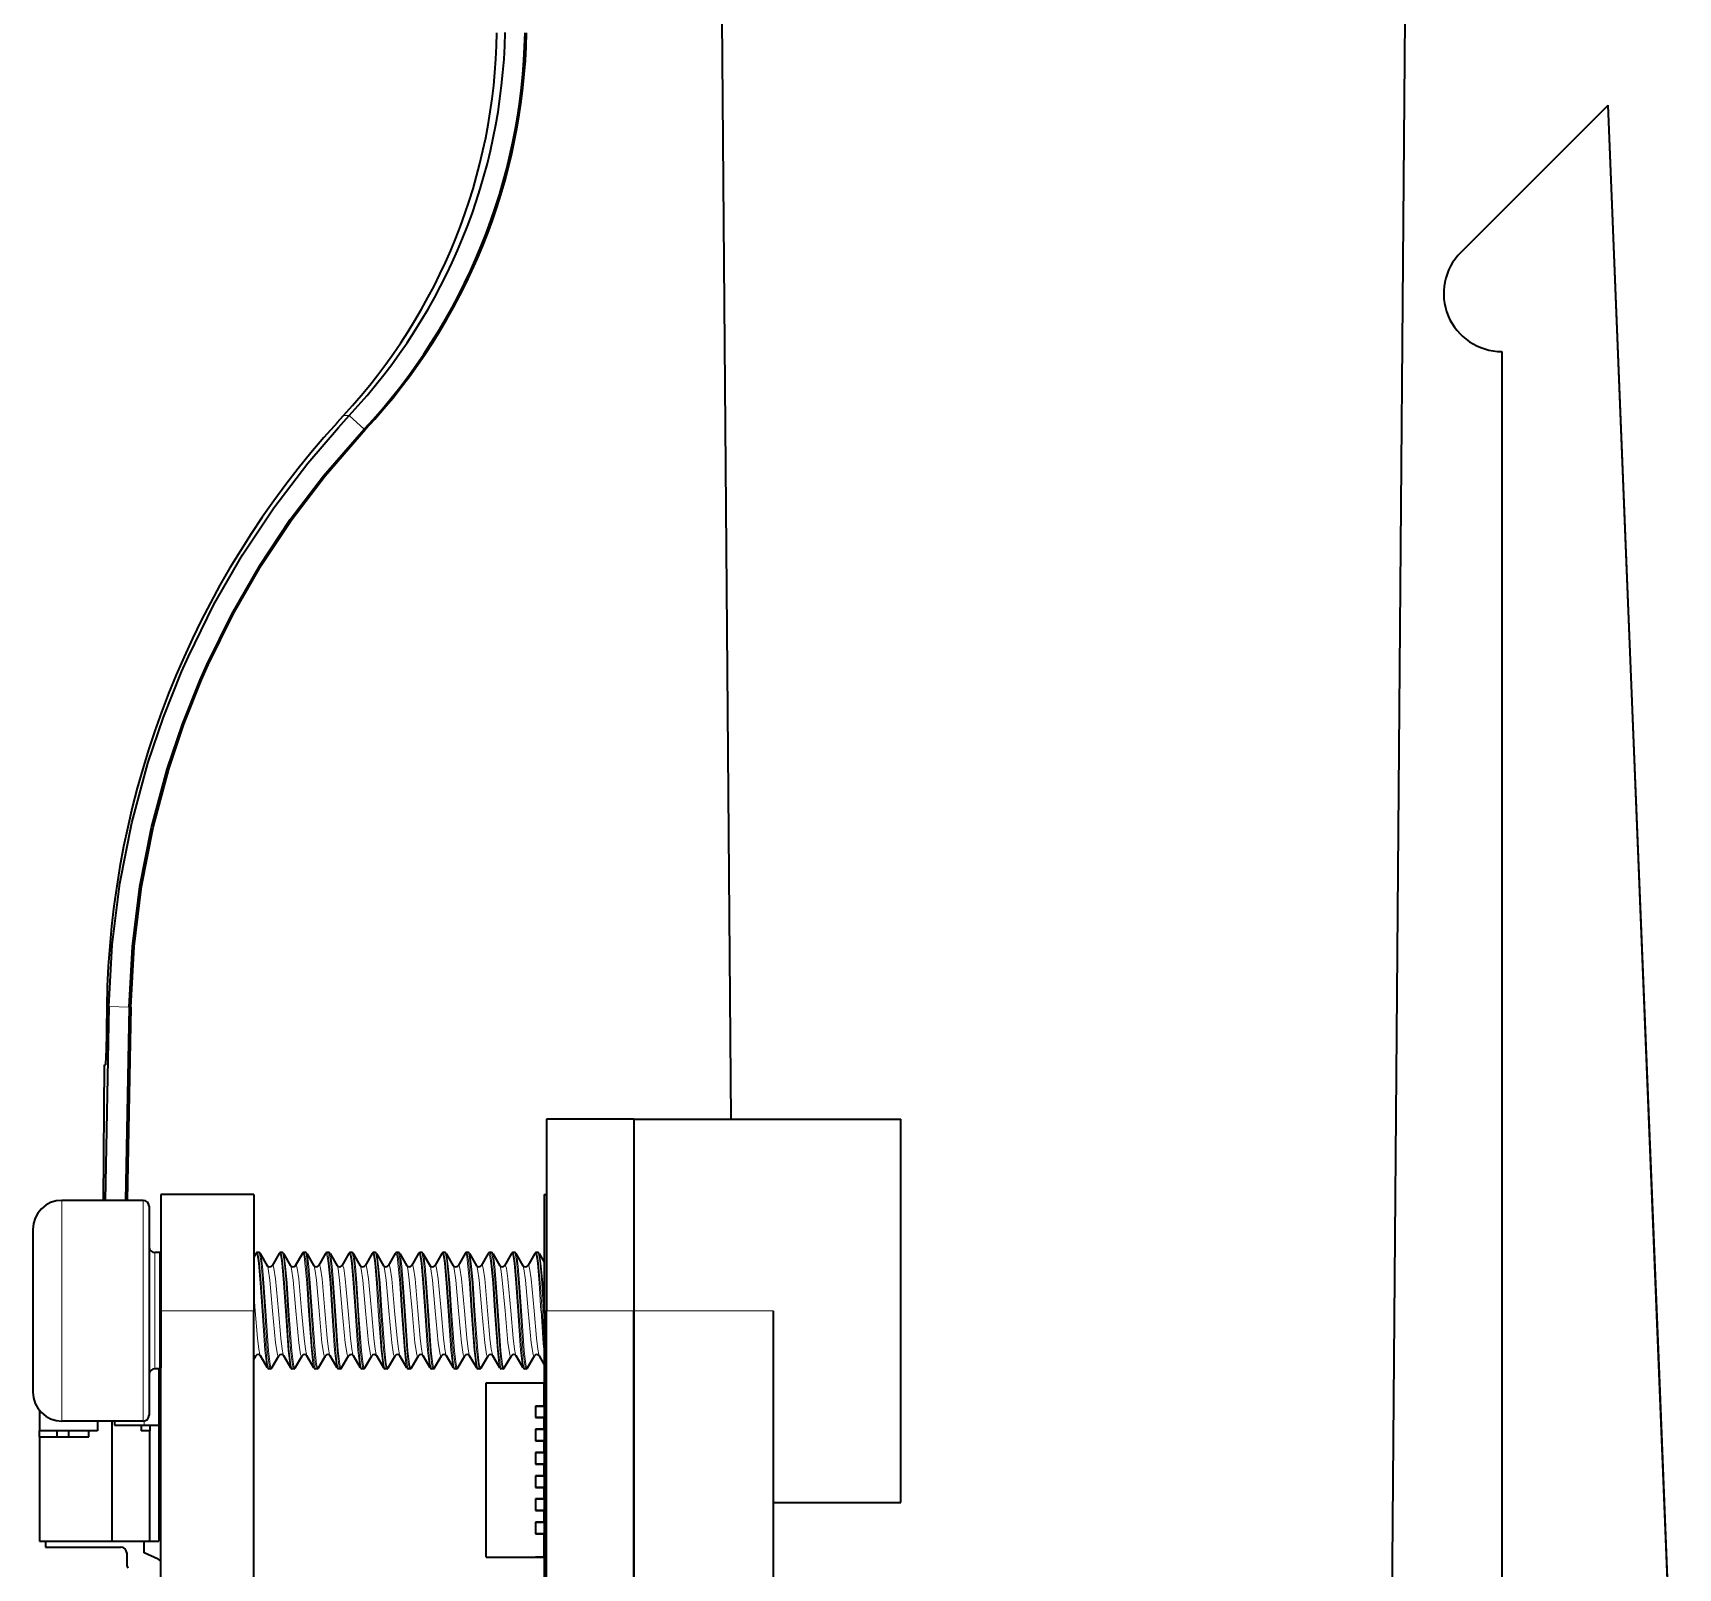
# Model space of a CAD drawing. Extents: x 383 to 866, y 155 to 681.
# Drawn here: x 580.34 to 608.65, y 207.68 to 234.1 of the extents above; entities that cross this region are included whole.
import ezdxf

# ---------------------------------------------------------------- set-up
doc = ezdxf.new("R2010")
doc.units = 0

msp = doc.modelspace()

# ---------------------------------------------------------------- linework, layer by layer
at = {"color": 7, "lineweight": 35, "ltscale": 0.473766}
msp.add_line((592.357, 215.407), (592.2, 234.357), dxfattribs=at)
at = {"color": 7, "lineweight": 35}
for p, q in [((603.74, 207.781), (603.96, 234.357)), ((608.621, 203.73), (607.451, 232.857)), ((605.621, 228.618), (605.621, 203.73)), ((582.539, 183.107), (582.539, 212.107)), ((584.139, 183.107), (584.139, 212.107)), ((589.139, 212.107), (589.139, 183.107)), ((589.18, 183.107), (589.18, 212.107)), ((590.68, 212.107), (590.68, 183.107)), ((590.68, 183.107), (590.68, 212.107)), ((593.08, 212.107), (593.08, 183.107))]:
    msp.add_line(p, q, dxfattribs=at)
at = {"color": 7, "lineweight": 35, "ltscale": 0.089636}
msp.add_line((604.914, 230.323), (607.451, 232.857), dxfattribs=at)
at = {"color": 7, "lineweight": 35, "ltscale": 0.004024}
msp.add_line((585.578, 227.398), (585.687, 227.517), dxfattribs=at)
at = {"color": 7, "lineweight": 13, "ltscale": 0.002438}
msp.add_line((585.687, 227.517), (585.785, 227.516), dxfattribs=at)
at = {"color": 7, "lineweight": 13, "ltscale": 0.008691}
msp.add_line((585.785, 227.516), (586.039, 227.279), dxfattribs=at)
at = {"color": 7, "lineweight": 13, "ltscale": 0.000657659}
msp.add_line((586.065, 227.279), (586.039, 227.279), dxfattribs=at)
at = {"color": 7, "lineweight": 35, "ltscale": 0.083366}
msp.add_line((581.648, 217.341), (581.585, 214.007), dxfattribs=at)
at = {"color": 7, "lineweight": 35, "ltscale": 0.019993}
msp.add_line((581.612, 217.338), (581.601, 216.538), dxfattribs=at)
at = {"color": 7, "lineweight": 13, "ltscale": 0.000914217}
msp.add_line((581.612, 217.34), (581.648, 217.341), dxfattribs=at)
at = {"color": 7, "lineweight": 35, "ltscale": 5.72408e-05}
msp.add_line((581.612, 217.34), (581.612, 217.338), dxfattribs=at)
at = {"color": 7, "lineweight": 13, "ltscale": 0.008734}
msp.add_line((581.648, 217.341), (581.998, 217.334), dxfattribs=at)
at = {"color": 7, "lineweight": 35, "ltscale": 0.0832}
for p, q in [((581.998, 217.334), (581.935, 214.007)), ((582.024, 217.334), (581.962, 214.007))]:
    msp.add_line(p, q, dxfattribs=at)
at = {"color": 7, "lineweight": 13, "ltscale": 0.000659456}
msp.add_line((582.024, 217.334), (581.998, 217.335), dxfattribs=at)
at = {"color": 7, "lineweight": 35, "ltscale": 0.058287}
msp.add_line((581.554, 214.007), (581.571, 216.338), dxfattribs=at)
at = {"color": 7, "lineweight": 35, "ltscale": 0.000526429}
msp.add_line((581.592, 216.338), (581.571, 216.338), dxfattribs=at)
at = {"color": 7, "lineweight": 35, "ltscale": 0.0375}
msp.add_line((590.68, 215.407), (589.18, 215.407), dxfattribs=at)
at = {"color": 7, "lineweight": 35, "ltscale": 0.0825}
for p, q in [((589.18, 215.407), (589.18, 212.107)), ((590.68, 215.407), (590.68, 212.107)), ((590.68, 215.407), (590.68, 212.107)), ((595.28, 212.107), (595.28, 215.407)), ((595.28, 208.807), (595.28, 212.107))]:
    msp.add_line(p, q, dxfattribs=at)
at = {"color": 7, "lineweight": 35, "ltscale": 0.060001}
msp.add_line((590.68, 215.407), (593.08, 215.407), dxfattribs=at)
at = {"color": 7, "lineweight": 35, "ltscale": 0.055}
for p, q in [((593.08, 215.407), (595.28, 215.407)), ((593.08, 208.807), (595.28, 208.807))]:
    msp.add_line(p, q, dxfattribs=at)
at = {"color": 7, "lineweight": 35, "ltscale": 0.05}
for p, q in [((582.539, 214.107), (582.539, 212.107)), ((584.139, 214.107), (584.139, 212.107)), ((589.139, 214.107), (589.139, 212.107)), ((582.504, 210.138), (582.504, 208.138))]:
    msp.add_line(p, q, dxfattribs=at)
at = {"color": 7, "lineweight": 35, "ltscale": 0.039999}
msp.add_line((584.139, 214.107), (582.539, 214.107), dxfattribs=at)
at = {"color": 7, "lineweight": 35, "ltscale": 0.001021}
msp.add_line((589.139, 214.107), (589.18, 214.107), dxfattribs=at)
at = {"color": 7, "lineweight": 13, "ltscale": 0.024727}
for p, q in [((580.839, 214.007), (580.839, 213.018)), ((582.239, 214.007), (582.239, 213.018))]:
    msp.add_line(p, q, dxfattribs=at)
at = {"color": 7, "lineweight": 35, "ltscale": 0.034999}
for p, q in [((582.239, 214.007), (580.839, 214.007)), ((582.239, 210.207), (580.839, 210.207))]:
    msp.add_line(p, q, dxfattribs=at)
at = {"color": 7, "lineweight": 35, "ltscale": 0.023426}
msp.add_line((582.339, 213.907), (582.339, 212.97), dxfattribs=at)
at = {"color": 7, "lineweight": 35, "ltscale": 0.01822}
msp.add_line((580.339, 213.507), (580.339, 212.778), dxfattribs=at)
at = {"color": 7, "lineweight": 13, "ltscale": 0.070273}
for p, q in [((580.839, 213.018), (580.839, 210.207)), ((582.239, 213.018), (582.239, 210.207))]:
    msp.add_line(p, q, dxfattribs=at)
at = {"color": 7, "lineweight": 35, "ltscale": 0.066574}
msp.add_line((582.339, 212.97), (582.339, 210.307), dxfattribs=at)
at = {"color": 7, "lineweight": 13, "ltscale": 0.013015}
for p, q in [((582.439, 213.107), (582.439, 212.586)), ((582.519, 213.107), (582.519, 212.586))]:
    msp.add_line(p, q, dxfattribs=at)
at = {"color": 7, "lineweight": 35, "ltscale": 0.002}
for p, q in [((582.519, 213.107), (582.439, 213.107)), ((582.519, 211.107), (582.439, 211.107))]:
    msp.add_line(p, q, dxfattribs=at)
at = {"color": 7, "lineweight": 35, "ltscale": 0.012754}
msp.add_line((582.539, 213.087), (582.539, 212.576), dxfattribs=at)
at = {"color": 7, "lineweight": 35, "ltscale": 0.001886}
msp.add_line((584.177, 213.091), (584.139, 213.025), dxfattribs=at)
at = {"color": 7, "lineweight": 35, "ltscale": 0.000671387}
for p, q in [((584.229, 213.107), (584.202, 213.107)), ((585.029, 213.107), (585.002, 213.107)), ((585.829, 213.107), (585.802, 213.107)), ((586.229, 213.107), (586.202, 213.107)), ((587.029, 213.107), (587.002, 213.107)), ((587.829, 213.107), (587.802, 213.107)), ((588.229, 213.107), (588.202, 213.107)), ((589.029, 213.107), (589.002, 213.107)), ((584.829, 211.107), (584.802, 211.107)), ((585.229, 211.107), (585.202, 211.107)), ((586.029, 211.107), (586.002, 211.107)), ((586.829, 211.107), (586.802, 211.107)), ((587.229, 211.107), (587.202, 211.107)), ((588.029, 211.107), (588.002, 211.107)), ((588.829, 211.107), (588.802, 211.107))]:
    msp.add_line(p, q, dxfattribs=at)
at = {"color": 7, "lineweight": 35, "ltscale": 0.006017}
for p, q in [((584.253, 213.091), (584.374, 212.882)), ((584.577, 213.091), (584.456, 212.882)), ((584.653, 213.091), (584.774, 212.882)), ((584.977, 213.091), (584.856, 212.882)), ((585.053, 213.091), (585.174, 212.882)), ((585.453, 213.091), (585.574, 212.882)), ((585.777, 213.091), (585.656, 212.882)), ((586.253, 213.091), (586.374, 212.882)), ((586.577, 213.091), (586.456, 212.882)), ((586.653, 213.091), (586.774, 212.882)), ((586.977, 213.091), (586.856, 212.882)), ((587.053, 213.091), (587.174, 212.882)), ((587.453, 213.091), (587.574, 212.882)), ((587.777, 213.091), (587.656, 212.882)), ((588.253, 213.091), (588.374, 212.882)), ((588.577, 213.091), (588.456, 212.882)), ((588.653, 213.091), (588.774, 212.882)), ((588.977, 213.091), (588.856, 212.882)), ((584.453, 211.123), (584.574, 211.331)), ((584.777, 211.123), (584.656, 211.331)), ((585.253, 211.123), (585.374, 211.331)), ((585.577, 211.123), (585.456, 211.331)), ((585.653, 211.123), (585.774, 211.331)), ((585.977, 211.123), (585.856, 211.331)), ((586.053, 211.123), (586.174, 211.331)), ((586.453, 211.123), (586.574, 211.331)), ((586.777, 211.123), (586.656, 211.331)), ((587.253, 211.123), (587.374, 211.331)), ((587.577, 211.123), (587.456, 211.331)), ((587.653, 211.123), (587.774, 211.331)), ((587.977, 211.123), (587.856, 211.331)), ((588.053, 211.123), (588.174, 211.331)), ((588.453, 211.123), (588.574, 211.331)), ((588.777, 211.123), (588.656, 211.331))]:
    msp.add_line(p, q, dxfattribs=at)
at = {"color": 7, "lineweight": 35, "ltscale": 0.000669861}
for p, q in [((584.629, 213.107), (584.602, 213.107)), ((585.429, 213.107), (585.402, 213.107)), ((586.629, 213.107), (586.602, 213.107)), ((587.429, 213.107), (587.402, 213.107)), ((588.629, 213.107), (588.602, 213.107)), ((584.429, 211.107), (584.402, 211.107)), ((585.629, 211.107), (585.602, 211.107)), ((586.429, 211.107), (586.402, 211.107)), ((587.629, 211.107), (587.602, 211.107)), ((588.429, 211.107), (588.402, 211.107))]:
    msp.add_line(p, q, dxfattribs=at)
at = {"color": 7, "lineweight": 35, "ltscale": 0.006018}
for p, q in [((585.377, 213.091), (585.256, 212.882)), ((585.853, 213.091), (585.974, 212.882)), ((586.177, 213.091), (586.056, 212.882)), ((587.377, 213.091), (587.256, 212.882)), ((587.853, 213.091), (587.974, 212.882)), ((588.177, 213.091), (588.056, 212.882)), ((584.377, 211.123), (584.256, 211.331)), ((584.853, 211.123), (584.974, 211.331)), ((585.177, 211.123), (585.056, 211.331)), ((586.377, 211.123), (586.256, 211.331)), ((586.853, 211.123), (586.974, 211.331)), ((587.177, 211.123), (587.056, 211.331)), ((588.377, 211.123), (588.256, 211.331)), ((588.853, 211.123), (588.974, 211.331))]:
    msp.add_line(p, q, dxfattribs=at)
at = {"color": 7, "lineweight": 35, "ltscale": 0.004298}
msp.add_line((589.053, 213.091), (589.139, 212.942), dxfattribs=at)
at = {"color": 7, "lineweight": 35, "ltscale": 0.05178}
msp.add_line((580.339, 212.778), (580.339, 210.707), dxfattribs=at)
at = {"color": 7, "lineweight": 13, "ltscale": 0.036985}
for p, q in [((582.439, 212.586), (582.439, 211.107)), ((582.519, 212.586), (582.519, 211.107))]:
    msp.add_line(p, q, dxfattribs=at)
at = {"color": 7, "lineweight": 35, "ltscale": 0.036246}
msp.add_line((582.539, 212.576), (582.539, 211.127), dxfattribs=at)
at = {"color": 7, "lineweight": 13, "ltscale": 0.007741}
msp.add_line((584.165, 212.107), (584.139, 212.415), dxfattribs=at)
at = {"color": 7, "lineweight": 13, "ltscale": 0.011867}
for p, q in [((584.253, 212.58), (584.284, 212.107)), ((584.653, 212.58), (584.684, 212.107)), ((585.053, 212.58), (585.084, 212.107)), ((585.453, 212.58), (585.484, 212.107)), ((585.853, 212.58), (585.884, 212.107)), ((586.253, 212.58), (586.284, 212.107)), ((586.653, 212.58), (586.684, 212.107)), ((587.053, 212.58), (587.084, 212.107)), ((587.453, 212.58), (587.484, 212.107)), ((587.853, 212.58), (587.884, 212.107)), ((588.253, 212.58), (588.284, 212.107)), ((588.653, 212.58), (588.684, 212.107)), ((589.053, 212.58), (589.084, 212.107))]:
    msp.add_line(p, q, dxfattribs=at)
at = {"color": 7, "lineweight": 13, "ltscale": 0.011983}
for p, q in [((584.27, 212.586), (584.302, 212.108)), ((585.07, 212.586), (585.102, 212.108)), ((585.47, 212.586), (585.502, 212.108)), ((586.27, 212.586), (586.302, 212.108)), ((587.07, 212.586), (587.102, 212.108)), ((587.47, 212.586), (587.502, 212.108)), ((588.27, 212.586), (588.302, 212.108)), ((589.07, 212.586), (589.102, 212.108))]:
    msp.add_line(p, q, dxfattribs=at)
at = {"color": 7, "lineweight": 13, "ltscale": 0.01204}
for p, q in [((584.297, 212.586), (584.329, 212.105)), ((584.697, 212.586), (584.729, 212.105)), ((585.097, 212.586), (585.129, 212.105)), ((585.497, 212.586), (585.529, 212.105)), ((585.897, 212.586), (585.929, 212.105)), ((586.297, 212.586), (586.329, 212.105)), ((586.697, 212.586), (586.729, 212.105)), ((587.097, 212.586), (587.129, 212.105)), ((587.497, 212.586), (587.529, 212.105)), ((587.897, 212.586), (587.929, 212.105)), ((588.297, 212.586), (588.329, 212.105)), ((588.697, 212.586), (588.729, 212.105)), ((589.097, 212.586), (589.129, 212.105))]:
    msp.add_line(p, q, dxfattribs=at)
at = {"color": 7, "lineweight": 13, "ltscale": 0.011917}
for p, q in [((584.314, 212.582), (584.346, 212.107)), ((584.714, 212.582), (584.746, 212.107)), ((585.114, 212.582), (585.146, 212.107)), ((585.514, 212.582), (585.546, 212.107)), ((585.914, 212.582), (585.946, 212.107)), ((586.314, 212.582), (586.346, 212.107)), ((586.714, 212.582), (586.746, 212.107)), ((587.114, 212.582), (587.146, 212.107)), ((587.514, 212.582), (587.546, 212.107)), ((587.914, 212.582), (587.946, 212.107)), ((588.314, 212.582), (588.346, 212.107)), ((588.714, 212.582), (588.746, 212.107))]:
    msp.add_line(p, q, dxfattribs=at)
at = {"color": 7, "lineweight": 13, "ltscale": 0.011984}
for p, q in [((584.67, 212.586), (584.702, 212.108)), ((585.87, 212.586), (585.902, 212.108)), ((586.67, 212.586), (586.702, 212.108)), ((587.87, 212.586), (587.902, 212.108)), ((588.67, 212.586), (588.702, 212.108))]:
    msp.add_line(p, q, dxfattribs=at)
at = {"color": 7, "lineweight": 13, "ltscale": 0.009358}
msp.add_line((589.114, 212.582), (589.139, 212.209), dxfattribs=at)
at = {"color": 7, "lineweight": 13, "ltscale": 0.039999}
msp.add_line((584.139, 212.107), (582.539, 212.107), dxfattribs=at)
at = {"color": 7, "lineweight": 13, "ltscale": 0.014008}
msp.add_line((589.102, 212.108), (589.139, 211.549), dxfattribs=at)
at = {"color": 7, "lineweight": 13, "ltscale": 0.004219}
msp.add_line((589.129, 212.105), (589.139, 211.937), dxfattribs=at)
at = {"color": 7, "lineweight": 13, "ltscale": 0.001021}
msp.add_line((589.139, 212.107), (589.18, 212.107), dxfattribs=at)
at = {"color": 7, "lineweight": 13, "ltscale": 0.0375}
msp.add_line((590.68, 212.107), (589.18, 212.107), dxfattribs=at)
at = {"color": 7, "lineweight": 13, "ltscale": 0.060001}
msp.add_line((590.68, 212.107), (593.08, 212.107), dxfattribs=at)
at = {"color": 7, "lineweight": 35, "ltscale": 0.00172}
msp.add_line((584.139, 211.271), (584.174, 211.331), dxfattribs=at)
at = {"color": 7, "lineweight": 35, "ltscale": 0.004133}
msp.add_line((589.139, 211.188), (589.056, 211.331), dxfattribs=at)
at = {"color": 7, "lineweight": 35, "ltscale": 0.024216}
msp.add_line((582.504, 211.107), (582.504, 210.138), dxfattribs=at)
at = {"color": 7, "lineweight": 35, "ltscale": 0.075}
msp.add_line((588.139, 207.867), (588.139, 210.867), dxfattribs=at)
at = {"color": 7, "lineweight": 35, "ltscale": 0.025}
for p, q in [((588.139, 210.867), (589.139, 210.867)), ((581.454, 210.038), (580.454, 210.038)), ((588.139, 207.867), (589.139, 207.867))]:
    msp.add_line(p, q, dxfattribs=at)
at = {"color": 7, "lineweight": 35, "ltscale": 0.01}
for p, q in [((589.139, 210.467), (589.139, 210.867)), ((589.139, 207.867), (589.139, 208.267))]:
    msp.add_line(p, q, dxfattribs=at)
at = {"color": 7, "lineweight": 35, "ltscale": 0.008747}
msp.add_line((580.454, 210.388), (580.454, 210.038), dxfattribs=at)
at = {"color": 7, "lineweight": 35, "ltscale": 0.005}
for p, q in [((588.989, 210.467), (588.989, 210.267)), ((588.989, 210.467), (588.989, 210.267)), ((589.139, 210.067), (589.139, 210.267)), ((588.989, 210.067), (588.989, 209.867)), ((588.989, 210.067), (588.989, 209.867)), ((589.139, 209.667), (589.139, 209.867)), ((588.989, 209.667), (588.989, 209.467)), ((588.989, 209.667), (588.989, 209.467)), ((588.989, 209.267), (588.989, 209.067)), ((588.989, 209.267), (588.989, 209.067)), ((589.139, 209.267), (589.139, 209.467)), ((589.139, 208.867), (589.139, 209.067)), ((588.989, 208.867), (588.989, 208.667)), ((588.989, 208.867), (588.989, 208.667)), ((588.989, 208.467), (588.989, 208.267)), ((588.989, 208.467), (588.989, 208.267)), ((589.139, 208.467), (589.139, 208.667)), ((582.254, 207.938), (582.254, 208.138)), ((581.954, 207.938), (581.954, 207.738))]:
    msp.add_line(p, q, dxfattribs=at)
at = {"color": 7, "lineweight": 35, "ltscale": 0.003751}
for p, q in [((589.139, 210.467), (588.989, 210.467)), ((588.989, 210.467), (589.139, 210.467)), ((589.139, 210.267), (588.989, 210.267)), ((588.989, 210.267), (589.139, 210.267)), ((589.139, 210.067), (588.989, 210.067)), ((588.989, 210.067), (589.139, 210.067)), ((589.139, 209.867), (588.989, 209.867)), ((588.989, 209.867), (589.139, 209.867)), ((589.139, 209.667), (588.989, 209.667)), ((588.989, 209.667), (589.139, 209.667)), ((589.139, 209.467), (588.989, 209.467)), ((588.989, 209.467), (589.139, 209.467)), ((589.139, 209.267), (588.989, 209.267)), ((588.989, 209.267), (589.139, 209.267)), ((589.139, 209.067), (588.989, 209.067)), ((588.989, 209.067), (589.139, 209.067)), ((589.139, 208.867), (588.989, 208.867)), ((588.989, 208.867), (589.139, 208.867)), ((589.139, 208.667), (588.989, 208.667)), ((588.989, 208.667), (589.139, 208.667)), ((589.139, 208.467), (588.989, 208.467)), ((588.989, 208.467), (589.139, 208.467)), ((582.354, 208.138), (582.504, 208.138)), ((589.139, 208.267), (588.989, 208.267)), ((588.989, 208.267), (589.139, 208.267)), ((589.139, 207.867), (588.989, 207.867))]:
    msp.add_line(p, q, dxfattribs=at)
at = {"color": 7, "lineweight": 35, "ltscale": 0.004216}
msp.add_line((581.454, 210.207), (581.454, 210.038), dxfattribs=at)
at = {"color": 7, "lineweight": 35, "ltscale": 0.051716}
msp.add_line((581.704, 208.138), (581.704, 210.207), dxfattribs=at)
at = {"color": 7, "lineweight": 35, "ltscale": 0.001716}
msp.add_line((581.744, 210.207), (581.744, 210.138), dxfattribs=at)
at = {"color": 7, "lineweight": 35, "ltscale": 0.01275}
msp.add_line((581.744, 210.138), (582.254, 210.138), dxfattribs=at)
at = {"color": 7, "lineweight": 35, "ltscale": 0.0025}
for p, q in [((582.204, 210.138), (582.204, 210.038)), ((582.354, 210.138), (582.354, 210.038)), ((580.454, 209.938), (580.454, 210.038)), ((580.754, 210.038), (580.754, 209.938)), ((580.954, 210.038), (580.954, 209.938)), ((581.304, 209.938), (581.304, 210.038)), ((580.554, 208.138), (580.554, 208.038))]:
    msp.add_line(p, q, dxfattribs=at)
at = {"color": 7, "lineweight": 13, "ltscale": 0.001744}
msp.add_line((582.254, 210.208), (582.254, 210.138), dxfattribs=at)
at = {"color": 7, "lineweight": 35, "ltscale": 0.00625}
msp.add_line((582.254, 210.138), (582.504, 210.138), dxfattribs=at)
at = {"color": 7, "lineweight": 35, "ltscale": 0.045}
msp.add_line((580.454, 209.938), (580.454, 208.138), dxfattribs=at)
at = {"color": 7, "lineweight": 35, "ltscale": 0.021249}
msp.add_line((580.454, 209.938), (581.304, 209.938), dxfattribs=at)
at = {"color": 7, "lineweight": 35, "ltscale": 0.003749}
msp.add_line((582.354, 210.038), (582.204, 210.038), dxfattribs=at)
at = {"color": 7, "lineweight": 35, "ltscale": 0.0475}
msp.add_line((582.354, 208.138), (582.354, 210.038), dxfattribs=at)
at = {"color": 7, "lineweight": 35, "ltscale": 0.03125}
msp.add_line((580.454, 208.138), (581.704, 208.138), dxfattribs=at)
at = {"color": 7, "lineweight": 35, "ltscale": 0.016249}
msp.add_line((581.704, 208.138), (582.354, 208.138), dxfattribs=at)
at = {"color": 7, "lineweight": 35, "ltscale": 0.0325}
msp.add_line((580.554, 208.038), (581.854, 208.038), dxfattribs=at)
at = {"color": 7, "lineweight": 35, "ltscale": 0.006615}
msp.add_line((582.495, 207.829), (582.254, 207.938), dxfattribs=at)
at = {"color": 7, "lineweight": 35, "ltscale": 0.150005}
msp.add_line((603.689, 201.781), (603.74, 207.781), dxfattribs=at)
at = {"color": 7, "lineweight": 35}
for points in [[(607.817, 194.263), (608.066, 195.612), (608.272, 196.967), (608.404, 198.014), (608.511, 199.064), (608.619, 200.675), (608.655, 201.961), (608.64, 203.271), (608.612, 204.011), (608.327, 211.154), (607.751, 225.417), (607.451, 232.857)], [(581.648, 217.341), (581.706, 218.406), (581.838, 219.463), (582.043, 220.506), (582.319, 221.531), (582.586, 222.321), (582.898, 223.103), (583.015, 223.367), (583.456, 224.262), (583.949, 225.116), (584.487, 225.926), (585.072, 226.696), (585.598, 227.312), (585.785, 227.516)], [(581.998, 217.334), (582.054, 218.376), (582.182, 219.408), (582.382, 220.427), (582.652, 221.429), (582.912, 222.201), (583.217, 222.965), (583.331, 223.222), (583.763, 224.097), (584.244, 224.932), (584.77, 225.724), (585.341, 226.477), (586.039, 227.279)], [(582.024, 217.334), (582.08, 218.376), (582.209, 219.408), (582.409, 220.427), (582.679, 221.429), (582.939, 222.201), (583.244, 222.965), (583.358, 223.222), (583.789, 224.097), (584.27, 224.932), (584.796, 225.724), (585.368, 226.477), (586.065, 227.279)]]:
    msp.add_lwpolyline(points, dxfattribs=at)
at = {"color": 7, "lineweight": 13}
for points in [[(584.177, 213.091), (584.182, 213.096), (584.184, 213.097), (584.186, 213.096), (584.187, 213.096), (584.189, 213.094), (584.194, 213.086), (584.206, 213.038), (584.222, 212.928), (584.253, 212.58)], [(584.202, 213.107), (584.203, 213.106), (584.206, 213.105), (584.208, 213.102), (584.213, 213.091), (584.235, 212.971), (584.27, 212.586)], [(584.229, 213.107), (584.23, 213.106), (584.232, 213.105), (584.235, 213.102), (584.24, 213.091), (584.262, 212.971), (584.297, 212.586)], [(584.253, 213.091), (584.257, 213.081), (584.266, 213.05), (584.289, 212.875), (584.314, 212.582)], [(584.577, 213.091), (584.582, 213.096), (584.584, 213.097), (584.586, 213.096), (584.587, 213.096), (584.589, 213.094), (584.594, 213.086), (584.607, 213.038), (584.622, 212.928), (584.653, 212.58)], [(584.602, 213.107), (584.603, 213.106), (584.606, 213.105), (584.608, 213.102), (584.613, 213.091), (584.635, 212.971), (584.67, 212.586)], [(584.629, 213.107), (584.63, 213.106), (584.632, 213.105), (584.635, 213.102), (584.64, 213.091), (584.662, 212.971), (584.697, 212.586)], [(584.653, 213.091), (584.657, 213.081), (584.666, 213.05), (584.689, 212.875), (584.714, 212.582)], [(584.977, 213.091), (584.982, 213.096), (584.984, 213.097), (584.986, 213.096), (584.987, 213.096), (584.989, 213.094), (584.994, 213.086), (585.007, 213.038), (585.022, 212.928), (585.053, 212.58)], [(585.002, 213.107), (585.003, 213.106), (585.006, 213.105), (585.008, 213.102), (585.013, 213.091), (585.035, 212.971), (585.07, 212.586)], [(585.029, 213.107), (585.03, 213.106), (585.032, 213.105), (585.035, 213.102), (585.04, 213.091), (585.062, 212.971), (585.097, 212.586)], [(585.053, 213.091), (585.057, 213.081), (585.066, 213.05), (585.089, 212.875), (585.114, 212.582)], [(585.377, 213.091), (585.382, 213.096), (585.384, 213.097), (585.385, 213.096), (585.387, 213.096), (585.389, 213.094), (585.394, 213.086), (585.406, 213.038), (585.422, 212.928), (585.453, 212.58)], [(585.402, 213.107), (585.403, 213.106), (585.406, 213.105), (585.408, 213.102), (585.413, 213.091), (585.435, 212.971), (585.47, 212.586)], [(585.429, 213.107), (585.43, 213.106), (585.432, 213.105), (585.435, 213.102), (585.44, 213.091), (585.462, 212.971), (585.497, 212.586)], [(585.453, 213.091), (585.457, 213.081), (585.466, 213.05), (585.489, 212.875), (585.514, 212.582)], [(585.777, 213.091), (585.782, 213.096), (585.784, 213.097), (585.786, 213.096), (585.787, 213.096), (585.789, 213.094), (585.794, 213.086), (585.807, 213.038), (585.822, 212.928), (585.853, 212.58)], [(585.802, 213.107), (585.803, 213.106), (585.806, 213.105), (585.808, 213.102), (585.813, 213.091), (585.835, 212.971), (585.87, 212.586)], [(585.829, 213.107), (585.83, 213.106), (585.832, 213.105), (585.835, 213.102), (585.84, 213.091), (585.862, 212.971), (585.897, 212.586)], [(585.853, 213.091), (585.857, 213.081), (585.866, 213.05), (585.889, 212.875), (585.914, 212.582)], [(586.177, 213.091), (586.182, 213.096), (586.184, 213.097), (586.186, 213.096), (586.187, 213.096), (586.189, 213.094), (586.194, 213.086), (586.206, 213.038), (586.222, 212.928), (586.253, 212.58)], [(586.202, 213.107), (586.203, 213.106), (586.206, 213.105), (586.208, 213.102), (586.213, 213.091), (586.235, 212.971), (586.27, 212.586)], [(586.229, 213.107), (586.23, 213.106), (586.232, 213.105), (586.235, 213.102), (586.24, 213.091), (586.262, 212.971), (586.297, 212.586)], [(586.253, 213.091), (586.257, 213.081), (586.266, 213.05), (586.289, 212.875), (586.314, 212.582)], [(586.577, 213.091), (586.582, 213.096), (586.584, 213.097), (586.586, 213.096), (586.587, 213.096), (586.589, 213.094), (586.594, 213.086), (586.607, 213.038), (586.622, 212.928), (586.653, 212.58)], [(586.602, 213.107), (586.603, 213.106), (586.606, 213.105), (586.608, 213.102), (586.613, 213.091), (586.635, 212.971), (586.67, 212.586)], [(586.629, 213.107), (586.63, 213.106), (586.632, 213.105), (586.635, 213.102), (586.64, 213.091), (586.662, 212.971), (586.697, 212.586)], [(586.653, 213.091), (586.657, 213.081), (586.666, 213.05), (586.689, 212.875), (586.714, 212.582)], [(586.977, 213.091), (586.982, 213.096), (586.984, 213.097), (586.986, 213.096), (586.987, 213.096), (586.989, 213.094), (586.994, 213.086), (587.007, 213.038), (587.022, 212.928), (587.053, 212.58)], [(587.002, 213.107), (587.003, 213.106), (587.006, 213.105), (587.008, 213.102), (587.013, 213.091), (587.035, 212.971), (587.07, 212.586)], [(587.029, 213.107), (587.03, 213.106), (587.032, 213.105), (587.035, 213.102), (587.04, 213.091), (587.062, 212.971), (587.097, 212.586)], [(587.053, 213.091), (587.057, 213.081), (587.066, 213.05), (587.089, 212.875), (587.114, 212.582)], [(587.377, 213.091), (587.382, 213.096), (587.384, 213.097), (587.385, 213.096), (587.387, 213.096), (587.389, 213.094), (587.394, 213.086), (587.406, 213.038), (587.422, 212.928), (587.453, 212.58)], [(587.402, 213.107), (587.403, 213.106), (587.406, 213.105), (587.408, 213.102), (587.413, 213.091), (587.435, 212.971), (587.47, 212.586)], [(587.429, 213.107), (587.43, 213.106), (587.432, 213.105), (587.435, 213.102), (587.44, 213.091), (587.462, 212.971), (587.497, 212.586)], [(587.453, 213.091), (587.457, 213.081), (587.466, 213.05), (587.489, 212.875), (587.514, 212.582)], [(587.777, 213.091), (587.782, 213.096), (587.784, 213.097), (587.786, 213.096), (587.787, 213.096), (587.789, 213.094), (587.794, 213.086), (587.807, 213.038), (587.822, 212.928), (587.853, 212.58)], [(587.802, 213.107), (587.803, 213.106), (587.806, 213.105), (587.808, 213.102), (587.813, 213.091), (587.835, 212.971), (587.87, 212.586)], [(587.829, 213.107), (587.83, 213.106), (587.832, 213.105), (587.835, 213.102), (587.84, 213.091), (587.862, 212.971), (587.897, 212.586)], [(587.853, 213.091), (587.857, 213.081), (587.866, 213.05), (587.889, 212.875), (587.914, 212.582)], [(588.177, 213.091), (588.182, 213.096), (588.184, 213.097), (588.186, 213.096), (588.187, 213.096), (588.189, 213.094), (588.194, 213.086), (588.206, 213.038), (588.222, 212.928), (588.253, 212.58)], [(588.202, 213.107), (588.203, 213.106), (588.206, 213.105), (588.208, 213.102), (588.213, 213.091), (588.235, 212.971), (588.27, 212.586)], [(588.229, 213.107), (588.23, 213.106), (588.232, 213.105), (588.235, 213.102), (588.24, 213.091), (588.262, 212.971), (588.297, 212.586)], [(588.253, 213.091), (588.257, 213.081), (588.266, 213.05), (588.289, 212.875), (588.314, 212.582)], [(588.577, 213.091), (588.582, 213.096), (588.584, 213.097), (588.586, 213.096), (588.587, 213.096), (588.589, 213.094), (588.594, 213.086), (588.607, 213.038), (588.622, 212.928), (588.653, 212.58)], [(588.602, 213.107), (588.603, 213.106), (588.606, 213.105), (588.608, 213.102), (588.613, 213.091), (588.635, 212.971), (588.67, 212.586)], [(588.629, 213.107), (588.63, 213.106), (588.632, 213.105), (588.635, 213.102), (588.64, 213.091), (588.662, 212.971), (588.697, 212.586)], [(588.653, 213.091), (588.657, 213.081), (588.666, 213.05), (588.689, 212.875), (588.714, 212.582)], [(588.977, 213.091), (588.982, 213.096), (588.984, 213.097), (588.986, 213.096), (588.987, 213.096), (588.989, 213.094), (588.994, 213.086), (589.007, 213.038), (589.022, 212.928), (589.053, 212.58)], [(589.002, 213.107), (589.003, 213.106), (589.006, 213.105), (589.008, 213.102), (589.013, 213.091), (589.035, 212.971), (589.07, 212.586)], [(589.029, 213.107), (589.03, 213.106), (589.032, 213.105), (589.035, 213.102), (589.04, 213.091), (589.062, 212.971), (589.097, 212.586)], [(589.053, 213.091), (589.057, 213.081), (589.066, 213.05), (589.089, 212.875), (589.114, 212.582)], [(584.465, 212.107), (584.418, 212.635), (584.391, 212.826), (584.38, 212.869), (584.374, 212.882)], [(584.565, 212.107), (584.516, 212.655), (584.488, 212.842), (584.476, 212.879), (584.47, 212.888), (584.467, 212.89), (584.464, 212.89), (584.461, 212.888), (584.456, 212.882)], [(584.865, 212.107), (584.818, 212.635), (584.791, 212.826), (584.78, 212.869), (584.774, 212.882)], [(584.965, 212.107), (584.916, 212.655), (584.888, 212.842), (584.876, 212.879), (584.87, 212.888), (584.867, 212.89), (584.864, 212.89), (584.86, 212.888), (584.856, 212.882)], [(585.265, 212.107), (585.218, 212.635), (585.191, 212.826), (585.18, 212.869), (585.174, 212.882)], [(585.365, 212.107), (585.316, 212.655), (585.288, 212.842), (585.276, 212.879), (585.27, 212.888), (585.267, 212.89), (585.264, 212.89), (585.26, 212.888), (585.256, 212.882)], [(585.665, 212.107), (585.618, 212.635), (585.591, 212.826), (585.58, 212.869), (585.574, 212.882)], [(585.765, 212.107), (585.716, 212.655), (585.688, 212.842), (585.676, 212.879), (585.67, 212.888), (585.667, 212.89), (585.664, 212.89), (585.661, 212.888), (585.656, 212.882)], [(586.065, 212.107), (586.018, 212.635), (585.991, 212.826), (585.98, 212.869), (585.974, 212.882)], [(586.165, 212.107), (586.116, 212.655), (586.088, 212.842), (586.076, 212.879), (586.07, 212.888), (586.067, 212.89), (586.064, 212.89), (586.06, 212.888), (586.056, 212.882)], [(586.465, 212.107), (586.418, 212.635), (586.391, 212.826), (586.38, 212.869), (586.374, 212.882)], [(586.565, 212.107), (586.516, 212.655), (586.488, 212.842), (586.476, 212.879), (586.47, 212.888), (586.467, 212.89), (586.464, 212.89), (586.461, 212.888), (586.456, 212.882)], [(586.865, 212.107), (586.818, 212.635), (586.791, 212.826), (586.78, 212.869), (586.774, 212.882)], [(586.965, 212.107), (586.916, 212.655), (586.888, 212.842), (586.876, 212.879), (586.87, 212.888), (586.867, 212.89), (586.864, 212.89), (586.86, 212.888), (586.856, 212.882)], [(587.265, 212.107), (587.218, 212.635), (587.191, 212.826), (587.18, 212.869), (587.174, 212.882)], [(587.365, 212.107), (587.316, 212.655), (587.288, 212.842), (587.276, 212.879), (587.27, 212.888), (587.267, 212.89), (587.264, 212.89), (587.26, 212.888), (587.256, 212.882)], [(587.665, 212.107), (587.618, 212.635), (587.591, 212.826), (587.58, 212.869), (587.574, 212.882)], [(587.765, 212.107), (587.716, 212.655), (587.688, 212.842), (587.676, 212.879), (587.67, 212.888), (587.667, 212.89), (587.664, 212.89), (587.661, 212.888), (587.656, 212.882)], [(588.065, 212.107), (588.018, 212.635), (587.991, 212.826), (587.98, 212.869), (587.974, 212.882)], [(588.165, 212.107), (588.116, 212.655), (588.088, 212.842), (588.076, 212.879), (588.07, 212.888), (588.067, 212.89), (588.064, 212.89), (588.06, 212.888), (588.056, 212.882)], [(588.465, 212.107), (588.418, 212.635), (588.391, 212.826), (588.38, 212.869), (588.374, 212.882)], [(588.565, 212.107), (588.516, 212.655), (588.488, 212.842), (588.476, 212.879), (588.47, 212.888), (588.467, 212.89), (588.464, 212.89), (588.461, 212.888), (588.456, 212.882)], [(588.865, 212.107), (588.818, 212.635), (588.791, 212.826), (588.78, 212.869), (588.774, 212.882)], [(588.965, 212.107), (588.916, 212.655), (588.888, 212.842), (588.876, 212.879), (588.87, 212.888), (588.867, 212.89), (588.864, 212.89), (588.86, 212.888), (588.856, 212.882)], [(584.256, 211.331), (584.247, 211.355), (584.229, 211.445), (584.206, 211.634), (584.165, 212.107)], [(584.284, 212.107), (584.333, 211.424), (584.36, 211.191), (584.371, 211.137), (584.377, 211.123)], [(584.302, 212.108), (584.347, 211.449), (584.373, 211.209), (584.392, 211.119), (584.396, 211.11), (584.398, 211.108), (584.401, 211.107), (584.402, 211.107)], [(584.329, 212.105), (584.374, 211.448), (584.4, 211.209), (584.419, 211.119), (584.423, 211.11), (584.425, 211.108), (584.427, 211.107), (584.429, 211.107)], [(584.346, 212.107), (584.395, 211.419), (584.422, 211.186), (584.435, 211.132), (584.441, 211.12), (584.444, 211.117), (584.448, 211.117), (584.451, 211.12), (584.453, 211.123)], [(584.574, 211.331), (584.57, 211.325), (584.568, 211.324), (584.565, 211.323), (584.563, 211.324), (584.559, 211.327), (584.555, 211.333), (584.547, 211.354), (584.515, 211.552), (584.465, 212.107)], [(584.656, 211.331), (584.647, 211.355), (584.629, 211.445), (584.606, 211.634), (584.565, 212.107)], [(584.684, 212.107), (584.733, 211.424), (584.76, 211.191), (584.771, 211.137), (584.777, 211.123)], [(584.702, 212.108), (584.747, 211.449), (584.773, 211.209), (584.792, 211.119), (584.796, 211.11), (584.798, 211.108), (584.801, 211.107), (584.802, 211.107)], [(584.729, 212.105), (584.774, 211.448), (584.8, 211.209), (584.819, 211.119), (584.823, 211.11), (584.825, 211.108), (584.828, 211.107), (584.829, 211.107)], [(584.746, 212.107), (584.795, 211.419), (584.822, 211.186), (584.835, 211.132), (584.841, 211.12), (584.844, 211.117), (584.848, 211.117), (584.851, 211.12), (584.853, 211.123)], [(584.974, 211.331), (584.97, 211.325), (584.968, 211.324), (584.965, 211.323), (584.963, 211.324), (584.959, 211.327), (584.955, 211.333), (584.947, 211.354), (584.915, 211.552), (584.865, 212.107)], [(585.056, 211.331), (585.047, 211.355), (585.029, 211.445), (585.006, 211.634), (584.965, 212.107)], [(585.084, 212.107), (585.133, 211.424), (585.16, 211.191), (585.171, 211.137), (585.177, 211.123)], [(585.102, 212.108), (585.148, 211.449), (585.173, 211.209), (585.192, 211.119), (585.196, 211.11), (585.198, 211.108), (585.201, 211.107), (585.202, 211.107)], [(585.129, 212.105), (585.174, 211.448), (585.2, 211.209), (585.219, 211.119), (585.223, 211.11), (585.225, 211.108), (585.228, 211.107), (585.229, 211.107)], [(585.146, 212.107), (585.195, 211.419), (585.222, 211.186), (585.235, 211.132), (585.241, 211.12), (585.244, 211.117), (585.248, 211.117), (585.251, 211.12), (585.253, 211.123)], [(585.374, 211.331), (585.37, 211.325), (585.368, 211.324), (585.365, 211.323), (585.363, 211.324), (585.359, 211.327), (585.355, 211.333), (585.347, 211.354), (585.315, 211.552), (585.265, 212.107)], [(585.456, 211.331), (585.447, 211.355), (585.429, 211.445), (585.406, 211.634), (585.365, 212.107)], [(585.484, 212.107), (585.533, 211.424), (585.56, 211.191), (585.571, 211.137), (585.577, 211.123)], [(585.502, 212.108), (585.547, 211.449), (585.573, 211.209), (585.592, 211.119), (585.596, 211.11), (585.599, 211.108), (585.601, 211.107), (585.602, 211.107)], [(585.529, 212.105), (585.574, 211.448), (585.6, 211.209), (585.619, 211.119), (585.623, 211.11), (585.625, 211.108), (585.628, 211.107), (585.629, 211.107)], [(585.546, 212.107), (585.595, 211.419), (585.622, 211.186), (585.635, 211.132), (585.641, 211.12), (585.644, 211.117), (585.648, 211.117), (585.651, 211.12), (585.653, 211.123)], [(585.774, 211.331), (585.77, 211.325), (585.768, 211.324), (585.765, 211.323), (585.763, 211.324), (585.759, 211.327), (585.755, 211.333), (585.747, 211.354), (585.715, 211.552), (585.665, 212.107)], [(585.856, 211.331), (585.847, 211.355), (585.829, 211.445), (585.806, 211.634), (585.765, 212.107)], [(585.884, 212.107), (585.933, 211.424), (585.96, 211.191), (585.971, 211.137), (585.977, 211.123)], [(585.902, 212.108), (585.948, 211.449), (585.973, 211.209), (585.992, 211.119), (585.996, 211.11), (585.998, 211.108), (586.001, 211.107), (586.002, 211.107)], [(585.929, 212.105), (585.974, 211.448), (586, 211.209), (586.019, 211.119), (586.023, 211.11), (586.025, 211.108), (586.028, 211.107), (586.029, 211.107)], [(585.946, 212.107), (585.995, 211.419), (586.022, 211.186), (586.035, 211.132), (586.041, 211.12), (586.044, 211.117), (586.048, 211.117), (586.051, 211.12), (586.053, 211.123)], [(586.174, 211.331), (586.17, 211.325), (586.168, 211.324), (586.165, 211.323), (586.163, 211.324), (586.159, 211.327), (586.155, 211.333), (586.147, 211.354), (586.115, 211.552), (586.065, 212.107)], [(586.256, 211.331), (586.247, 211.355), (586.229, 211.445), (586.206, 211.634), (586.165, 212.107)], [(586.284, 212.107), (586.333, 211.424), (586.36, 211.191), (586.371, 211.137), (586.377, 211.123)], [(586.302, 212.108), (586.347, 211.449), (586.373, 211.209), (586.392, 211.119), (586.396, 211.11), (586.398, 211.108), (586.401, 211.107), (586.402, 211.107)], [(586.329, 212.105), (586.374, 211.448), (586.4, 211.209), (586.419, 211.119), (586.423, 211.11), (586.425, 211.108), (586.427, 211.107), (586.429, 211.107)], [(586.346, 212.107), (586.395, 211.419), (586.422, 211.186), (586.435, 211.132), (586.441, 211.12), (586.444, 211.117), (586.448, 211.117), (586.451, 211.12), (586.453, 211.123)], [(586.574, 211.331), (586.57, 211.325), (586.568, 211.324), (586.565, 211.323), (586.563, 211.324), (586.559, 211.327), (586.555, 211.333), (586.547, 211.354), (586.515, 211.552), (586.465, 212.107)], [(586.656, 211.331), (586.647, 211.355), (586.629, 211.445), (586.606, 211.634), (586.565, 212.107)], [(586.684, 212.107), (586.733, 211.424), (586.76, 211.191), (586.771, 211.137), (586.777, 211.123)], [(586.702, 212.108), (586.747, 211.449), (586.773, 211.209), (586.792, 211.119), (586.796, 211.11), (586.798, 211.108), (586.801, 211.107), (586.802, 211.107)], [(586.729, 212.105), (586.774, 211.448), (586.8, 211.209), (586.819, 211.119), (586.823, 211.11), (586.825, 211.108), (586.828, 211.107), (586.829, 211.107)], [(586.746, 212.107), (586.795, 211.419), (586.822, 211.186), (586.835, 211.132), (586.841, 211.12), (586.844, 211.117), (586.848, 211.117), (586.851, 211.12), (586.853, 211.123)], [(586.974, 211.331), (586.97, 211.325), (586.968, 211.324), (586.965, 211.323), (586.963, 211.324), (586.959, 211.327), (586.955, 211.333), (586.947, 211.354), (586.915, 211.552), (586.865, 212.107)], [(587.056, 211.331), (587.047, 211.355), (587.029, 211.445), (587.006, 211.634), (586.965, 212.107)], [(587.084, 212.107), (587.133, 211.424), (587.16, 211.191), (587.171, 211.137), (587.177, 211.123)], [(587.102, 212.108), (587.148, 211.449), (587.173, 211.209), (587.192, 211.119), (587.196, 211.11), (587.198, 211.108), (587.201, 211.107), (587.202, 211.107)], [(587.129, 212.105), (587.174, 211.448), (587.2, 211.209), (587.219, 211.119), (587.223, 211.11), (587.225, 211.108), (587.228, 211.107), (587.229, 211.107)], [(587.146, 212.107), (587.195, 211.419), (587.222, 211.186), (587.235, 211.132), (587.241, 211.12), (587.244, 211.117), (587.248, 211.117), (587.251, 211.12), (587.253, 211.123)], [(587.374, 211.331), (587.37, 211.325), (587.368, 211.324), (587.365, 211.323), (587.363, 211.324), (587.359, 211.327), (587.355, 211.333), (587.347, 211.354), (587.315, 211.552), (587.265, 212.107)], [(587.456, 211.331), (587.447, 211.355), (587.429, 211.445), (587.406, 211.634), (587.365, 212.107)], [(587.484, 212.107), (587.533, 211.424), (587.56, 211.191), (587.571, 211.137), (587.577, 211.123)], [(587.502, 212.108), (587.547, 211.449), (587.573, 211.209), (587.592, 211.119), (587.596, 211.11), (587.599, 211.108), (587.601, 211.107), (587.602, 211.107)], [(587.529, 212.105), (587.574, 211.448), (587.6, 211.209), (587.619, 211.119), (587.623, 211.11), (587.625, 211.108), (587.628, 211.107), (587.629, 211.107)], [(587.546, 212.107), (587.595, 211.419), (587.622, 211.186), (587.635, 211.132), (587.641, 211.12), (587.644, 211.117), (587.648, 211.117), (587.651, 211.12), (587.653, 211.123)], [(587.774, 211.331), (587.77, 211.325), (587.768, 211.324), (587.765, 211.323), (587.763, 211.324), (587.759, 211.327), (587.755, 211.333), (587.747, 211.354), (587.715, 211.552), (587.665, 212.107)], [(587.856, 211.331), (587.847, 211.355), (587.829, 211.445), (587.806, 211.634), (587.765, 212.107)], [(587.884, 212.107), (587.933, 211.424), (587.96, 211.191), (587.971, 211.137), (587.977, 211.123)], [(587.902, 212.108), (587.948, 211.449), (587.973, 211.209), (587.992, 211.119), (587.996, 211.11), (587.998, 211.108), (588.001, 211.107), (588.002, 211.107)], [(587.929, 212.105), (587.974, 211.448), (588, 211.209), (588.019, 211.119), (588.023, 211.11), (588.025, 211.108), (588.028, 211.107), (588.029, 211.107)], [(587.946, 212.107), (587.995, 211.419), (588.022, 211.186), (588.035, 211.132), (588.041, 211.12), (588.044, 211.117), (588.048, 211.117), (588.051, 211.12), (588.053, 211.123)], [(588.174, 211.331), (588.17, 211.325), (588.168, 211.324), (588.165, 211.323), (588.163, 211.324), (588.159, 211.327), (588.155, 211.333), (588.147, 211.354), (588.115, 211.552), (588.065, 212.107)], [(588.256, 211.331), (588.247, 211.355), (588.229, 211.445), (588.206, 211.634), (588.165, 212.107)], [(588.284, 212.107), (588.333, 211.424), (588.36, 211.191), (588.371, 211.137), (588.377, 211.123)], [(588.302, 212.108), (588.347, 211.449), (588.373, 211.209), (588.392, 211.119), (588.396, 211.11), (588.398, 211.108), (588.401, 211.107), (588.402, 211.107)], [(588.329, 212.105), (588.374, 211.448), (588.4, 211.209), (588.419, 211.119), (588.423, 211.11), (588.425, 211.108), (588.427, 211.107), (588.429, 211.107)], [(588.346, 212.107), (588.395, 211.419), (588.422, 211.186), (588.435, 211.132), (588.441, 211.12), (588.444, 211.117), (588.448, 211.117), (588.451, 211.12), (588.453, 211.123)], [(588.574, 211.331), (588.57, 211.325), (588.568, 211.324), (588.565, 211.323), (588.563, 211.324), (588.559, 211.327), (588.555, 211.333), (588.547, 211.354), (588.515, 211.552), (588.465, 212.107)], [(588.656, 211.331), (588.647, 211.355), (588.629, 211.445), (588.606, 211.634), (588.565, 212.107)], [(588.684, 212.107), (588.733, 211.424), (588.76, 211.191), (588.771, 211.137), (588.777, 211.123)], [(588.702, 212.108), (588.747, 211.449), (588.773, 211.209), (588.792, 211.119), (588.796, 211.11), (588.798, 211.108), (588.801, 211.107), (588.802, 211.107)], [(588.729, 212.105), (588.774, 211.448), (588.8, 211.209), (588.819, 211.119), (588.823, 211.11), (588.825, 211.108), (588.828, 211.107), (588.829, 211.107)], [(588.746, 212.107), (588.795, 211.419), (588.822, 211.186), (588.835, 211.132), (588.841, 211.12), (588.844, 211.117), (588.848, 211.117), (588.851, 211.12), (588.853, 211.123)], [(588.974, 211.331), (588.97, 211.325), (588.968, 211.324), (588.965, 211.323), (588.963, 211.324), (588.959, 211.327), (588.955, 211.333), (588.947, 211.354), (588.915, 211.552), (588.865, 212.107)], [(589.056, 211.331), (589.047, 211.355), (589.029, 211.445), (589.006, 211.634), (588.965, 212.107)], [(584.174, 211.331), (584.17, 211.326), (584.168, 211.324), (584.165, 211.323), (584.164, 211.323), (584.16, 211.326), (584.156, 211.331), (584.14, 211.386)]]:
    msp.add_lwpolyline(points, dxfattribs=at)
at = {"color": 7, "lineweight": 35}
for centre, radius, start, end in [((578.441, 234.241), 9.885, 317.1401, 359.2132), ((578.524, 234.315), 9.946, 316.8847, 358.8085), ((578.523, 234.305), 10.289, 316.9297, 358.8632), ((578.549, 234.305), 10.288, 316.9317, 358.8654), ((605.62, 229.616), 0.999, 134.981, 270.0743), ((596.88, 217.128), 15.27, 137.738, 179.2049), ((579.768, 216.508), 1.833, 354.683, 0.9442), ((580.839, 213.507), 0.5, 90, 180), ((582.239, 213.907), 0.1, 0.0336, 89.9664), ((582.44, 213.207), 0.1, 180.0336, 269.9664), ((582.519, 213.087), 0.02, 0.0336, 89.9664), ((584.203, 213.078), 0.0286, 93.0702, 154.4339), ((584.227, 213.078), 0.0286, 25.5255, 86.973), ((584.603, 213.078), 0.0286, 93.0702, 154.4339), ((584.627, 213.078), 0.0286, 25.5255, 86.973), ((585.003, 213.078), 0.0286, 93.0702, 154.4339), ((585.027, 213.078), 0.0286, 25.5255, 86.973), ((585.403, 213.078), 0.0286, 93.0702, 154.4339), ((585.427, 213.078), 0.0286, 25.5255, 86.973), ((585.803, 213.078), 0.0286, 93.0702, 154.4339), ((585.827, 213.078), 0.0286, 25.5255, 86.973), ((586.203, 213.078), 0.0286, 93.0702, 154.4339), ((586.227, 213.078), 0.0286, 25.5255, 86.973), ((586.603, 213.078), 0.0286, 93.0702, 154.4339), ((586.627, 213.078), 0.0286, 25.5255, 86.973), ((587.003, 213.078), 0.0286, 93.0702, 154.4339), ((587.027, 213.078), 0.0286, 25.5255, 86.973), ((587.403, 213.078), 0.0286, 93.0702, 154.4339), ((587.427, 213.078), 0.0286, 25.5255, 86.973), ((587.803, 213.078), 0.0286, 93.0702, 154.4339), ((587.827, 213.078), 0.0286, 25.5255, 86.973), ((588.203, 213.078), 0.0286, 93.0702, 154.4339), ((588.227, 213.078), 0.0286, 25.5255, 86.973), ((588.603, 213.078), 0.0286, 93.0702, 154.4339), ((588.627, 213.078), 0.0286, 25.5255, 86.973), ((589.003, 213.078), 0.0286, 93.0702, 154.4339), ((589.027, 213.078), 0.0286, 25.5255, 86.973), ((584.414, 212.91), 0.0489, 214.6592, 271.1436), ((584.416, 212.91), 0.0489, 268.8564, 325.3408), ((584.814, 212.91), 0.0489, 214.6592, 271.1436), ((584.816, 212.91), 0.0489, 268.8564, 325.3408), ((585.214, 212.91), 0.0489, 214.6592, 271.1436), ((585.216, 212.91), 0.0489, 268.8564, 325.3408), ((585.614, 212.91), 0.0489, 214.6592, 271.1436), ((585.616, 212.91), 0.0489, 268.8564, 325.3408), ((586.014, 212.91), 0.0489, 214.6592, 271.1436), ((586.016, 212.91), 0.0489, 268.8564, 325.3408), ((586.414, 212.91), 0.0489, 214.6592, 271.1436), ((586.416, 212.91), 0.0489, 268.8564, 325.3408), ((586.814, 212.91), 0.0489, 214.6592, 271.1436), ((586.816, 212.91), 0.0489, 268.8564, 325.3408), ((587.214, 212.91), 0.0489, 214.6592, 271.1436), ((587.216, 212.91), 0.0489, 268.8564, 325.3408), ((587.614, 212.91), 0.0489, 214.6592, 271.1436), ((587.616, 212.91), 0.0489, 268.8564, 325.3408), ((588.014, 212.91), 0.0489, 214.6592, 271.1436), ((588.016, 212.91), 0.0489, 268.8564, 325.3408), ((588.414, 212.91), 0.0489, 214.6592, 271.1436), ((588.416, 212.91), 0.0489, 268.8564, 325.3408), ((588.814, 212.91), 0.0489, 214.6592, 271.1436), ((588.816, 212.91), 0.0489, 268.8564, 325.3408), ((584.214, 211.303), 0.0489, 88.8564, 145.3408), ((584.216, 211.303), 0.0489, 34.6592, 91.1436), ((584.614, 211.303), 0.0489, 88.8564, 145.3408), ((584.616, 211.303), 0.0489, 34.6592, 91.1436), ((585.014, 211.303), 0.0489, 88.8564, 145.3408), ((585.016, 211.303), 0.0489, 34.6592, 91.1436), ((585.414, 211.303), 0.0489, 88.8564, 145.3408), ((585.416, 211.303), 0.0489, 34.6592, 91.1436), ((585.814, 211.303), 0.0489, 88.8564, 145.3408), ((585.816, 211.303), 0.0489, 34.6592, 91.1436), ((586.214, 211.303), 0.0489, 88.8564, 145.3408), ((586.216, 211.303), 0.0489, 34.6592, 91.1436), ((586.614, 211.303), 0.0489, 88.8564, 145.3408), ((586.616, 211.303), 0.0489, 34.6592, 91.1436), ((587.014, 211.303), 0.0489, 88.8564, 145.3408), ((587.016, 211.303), 0.0489, 34.6592, 91.1436), ((587.414, 211.303), 0.0489, 88.8564, 145.3408), ((587.416, 211.303), 0.0489, 34.6592, 91.1436), ((587.814, 211.303), 0.0489, 88.8564, 145.3408), ((587.816, 211.303), 0.0489, 34.6592, 91.1436), ((588.214, 211.303), 0.0489, 88.8564, 145.3408), ((588.216, 211.303), 0.0489, 34.6592, 91.1436), ((588.614, 211.303), 0.0489, 88.8564, 145.3408), ((588.616, 211.303), 0.0489, 34.6592, 91.1436), ((589.014, 211.303), 0.0489, 88.8564, 145.3408), ((589.016, 211.303), 0.0489, 34.6592, 91.1436), ((582.44, 211.007), 0.1, 90.0336, 179.9664), ((582.519, 211.127), 0.02, 270.0336, 359.9664), ((584.403, 211.135), 0.0286, 205.5661, 266.9298), ((584.427, 211.135), 0.0286, 273.027, 334.4745), ((584.803, 211.135), 0.0286, 205.5661, 266.9298), ((584.827, 211.135), 0.0286, 273.027, 334.4745), ((585.203, 211.135), 0.0286, 205.5661, 266.9298), ((585.227, 211.135), 0.0286, 273.027, 334.4745), ((585.603, 211.135), 0.0286, 205.5661, 266.9298), ((585.627, 211.135), 0.0286, 273.027, 334.4745), ((586.003, 211.135), 0.0286, 205.5661, 266.9298), ((586.027, 211.135), 0.0286, 273.027, 334.4745), ((586.403, 211.135), 0.0286, 205.5661, 266.9298), ((586.427, 211.135), 0.0286, 273.027, 334.4745), ((586.803, 211.135), 0.0286, 205.5661, 266.9298), ((586.827, 211.135), 0.0286, 273.027, 334.4745), ((587.203, 211.135), 0.0286, 205.5661, 266.9298), ((587.227, 211.135), 0.0286, 273.027, 334.4745), ((587.603, 211.135), 0.0286, 205.5661, 266.9298), ((587.627, 211.135), 0.0286, 273.027, 334.4745), ((588.003, 211.135), 0.0286, 205.5661, 266.9298), ((588.027, 211.135), 0.0286, 273.027, 334.4745), ((588.403, 211.135), 0.0286, 205.5661, 266.9298), ((588.427, 211.135), 0.0286, 273.027, 334.4745), ((588.803, 211.135), 0.0286, 205.5661, 266.9298), ((588.827, 211.135), 0.0286, 273.027, 334.4745), ((580.839, 210.707), 0.5, 180, 270), ((582.239, 210.307), 0.1, 270.0336, 359.9664), ((581.854, 207.938), 0.1, 0, 90), ((582.054, 207.738), 0.1, 180, 217.4369), ((582.454, 207.738), 0.1, 31.5476, 65.7048)]:
    msp.add_arc(centre, radius, start, end, dxfattribs=at)
at = {"color": 7, "lineweight": 13}
msp.add_arc((613.631, 213.495), 24.585, 183.2363, 184.9965, dxfattribs=at)

doc.saveas('drawing.dxf')
